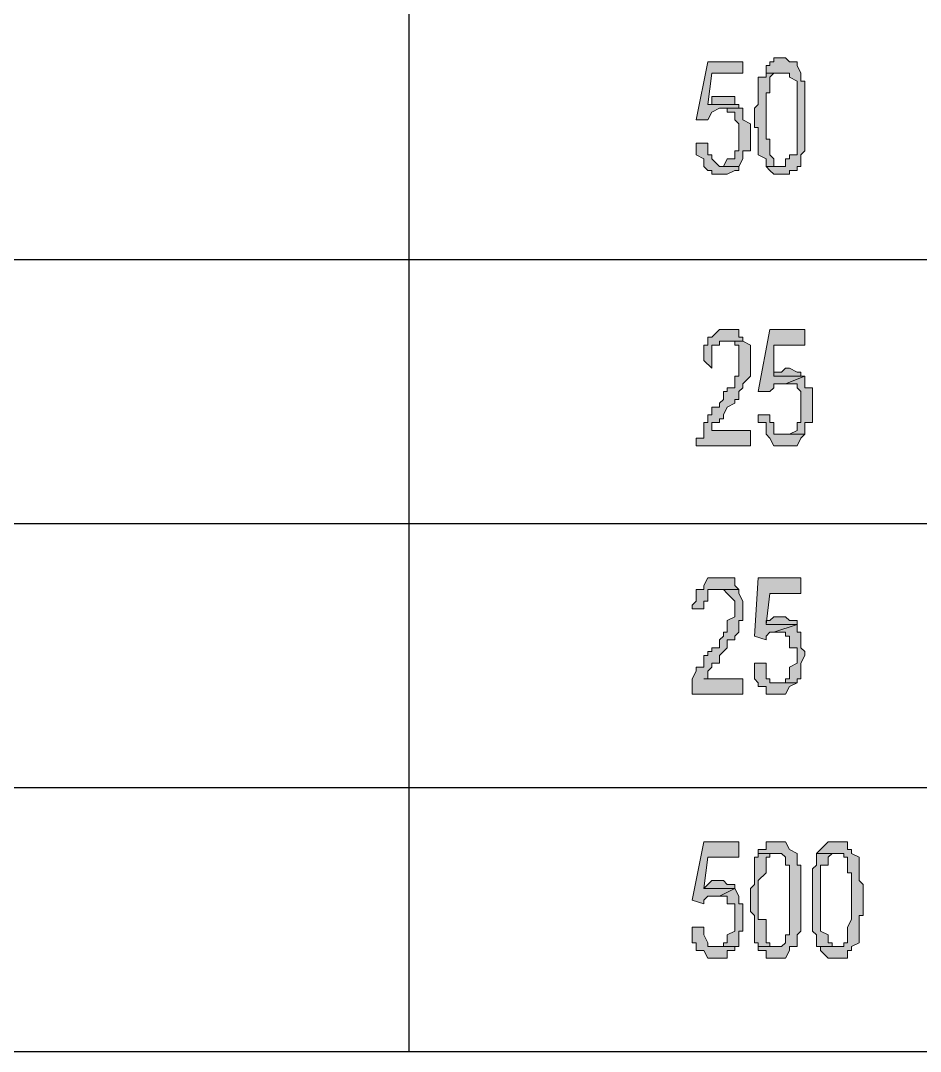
# Model space of a CAD drawing. Header units: millimetres. Extents: x 20 to 821, y 1 to 1134.
# Drawn here: x 653.76 to 695.48, y 715.82 to 763.63 of the extents above; entities that cross this region are included whole.
import ezdxf

# ---------------------------------------------------------------- set-up
doc = ezdxf.new("R2010")
doc.units = ezdxf.units.MM
doc.layers.add('1', color=7, linetype='Continuous')

msp = doc.modelspace()

# ---------------------------------------------------------------- hatches: boundary and pattern name
h = msp.add_hatch(color=0)
h.dxf.hatch_style = 2
h.paths.add_polyline_path([(687.24, 761.721732), (685.62, 761.721732), (685.08, 759.021732), (685.62, 759.021732), (685.8, 759.381732), (686.16, 759.561732), (687.06, 759.561732), (687.06, 759.741732), (685.62, 759.741732), (685.8, 761.181732), (687.24, 761.181732)])
h = msp.add_hatch(color=0)
h.dxf.hatch_style = 2
h.paths.add_polyline_path([(689.04, 761.901732), (688.68, 761.901732), (688.68, 761.721732), (688.5, 761.721732), (688.5, 761.541732), (688.32, 761.541732), (688.32, 761.181732), (689.4, 761.181732), (689.4, 761.001732), (689.76, 760.821732), (689.76, 760.101732), (689.76, 757.401732), (689.4, 757.401732), (689.4, 757.221732), (689.22, 757.221732), (689.22, 756.861732), (689.04, 756.861732), (688.32, 756.861732), (688.5, 756.681732), (688.68, 756.501732), (689.4, 756.501732), (689.4, 756.681732), (689.76, 756.681732), (689.76, 756.861732), (689.94, 756.861732), (689.94, 757.221732), (689.94, 757.401732), (690.12, 757.581732), (690.12, 760.821732), (689.94, 760.821732), (689.94, 761.181732), (689.76, 761.541732), (689.76, 761.721732), (689.4, 761.721732), (689.22, 761.901732)])
h = msp.add_hatch(color=0)
h.dxf.hatch_style = 2
h.paths.add_polyline_path([(688.32, 761.181732), (688.32, 761.001732), (687.96, 761.001732), (687.96, 759.741732), (687.78, 759.561732), (687.78, 758.661732), (687.96, 758.661732), (687.96, 757.401732), (688.32, 757.221732), (688.32, 756.861732), (689.04, 756.861732), (688.68, 756.861732), (688.68, 757.221732), (688.5, 757.401732), (688.5, 758.121732), (688.32, 758.121732), (688.32, 760.281732), (688.5, 760.281732), (688.5, 761.001732), (688.68, 761.181732), (689.04, 761.181732)])
h = msp.add_hatch(color=0)
h.dxf.hatch_style = 2
h.paths.add_polyline_path([(686.34, 760.101732), (685.8, 760.101732), (685.8, 759.741732), (685.62, 759.741732), (687.06, 759.741732), (686.88, 759.741732), (686.88, 760.101732)])
h = msp.add_hatch(color=0)
h.dxf.hatch_style = 2
h.paths.add_polyline_path([(687.06, 759.561732), (686.34, 759.561732), (686.52, 759.561732), (686.52, 759.381732), (686.88, 759.381732), (686.88, 759.021732), (687.06, 758.841732), (687.06, 757.581732), (686.88, 757.581732), (686.88, 757.221732), (686.52, 757.221732), (686.34, 756.861732), (687.06, 756.861732), (687.24, 757.221732), (687.24, 757.581732), (687.6, 757.581732), (687.6, 758.841732), (687.24, 759.021732), (687.24, 759.561732)])
h = msp.add_hatch(color=0)
h.dxf.hatch_style = 2
h.paths.add_polyline_path([(685.62, 757.941732), (685.08, 757.941732), (685.08, 757.581732), (685.08, 757.401732), (685.44, 757.221732), (685.44, 756.861732), (685.62, 756.681732), (685.8, 756.681732), (685.8, 756.501732), (686.52, 756.501732), (686.88, 756.681732), (687.06, 756.681732), (687.06, 756.861732), (686.34, 756.861732), (686.16, 756.861732), (685.8, 757.221732), (685.8, 757.401732), (685.62, 757.401732)])
h = msp.add_hatch(color=0)
h.dxf.hatch_style = 2
h.paths.add_polyline_path([(686.52, 749.301732), (686.16, 749.301732), (685.8, 748.941732), (685.62, 748.941732), (685.62, 748.761732), (685.62, 748.581732), (685.44, 748.581732), (685.44, 747.861732), (685.8, 747.501732), (685.8, 748.581732), (686.16, 748.581732), (686.16, 748.761732), (687.24, 748.761732), (687.24, 748.941732), (687.06, 748.941732), (687.06, 749.301732)])
h = msp.add_hatch(color=0)
h.dxf.hatch_style = 2
h.paths.add_polyline_path([(690.12, 749.301732), (688.5, 749.301732), (687.96, 746.421732), (688.5, 746.421732), (688.68, 746.601732), (688.68, 746.781732), (689.04, 746.781732), (689.22, 746.781732), (690.12, 747.141732), (688.68, 747.141732), (688.68, 748.581732), (690.12, 748.581732)])
h = msp.add_hatch(color=0)
h.dxf.hatch_style = 2
h.paths.add_polyline_path([(687.24, 748.761732), (686.52, 748.761732), (686.88, 748.761732), (686.88, 748.581732), (687.06, 748.581732), (687.06, 747.141732), (686.88, 747.141732), (686.88, 746.601732), (686.52, 746.601732), (686.52, 746.421732), (686.34, 746.421732), (686.34, 746.061732), (686.16, 745.881732), (686.16, 745.701732), (685.8, 745.701732), (685.8, 745.341732), (685.62, 745.341732), (685.62, 744.981732), (685.44, 744.981732), (685.44, 744.261732), (685.08, 744.261732), (685.08, 743.901732), (687.6, 743.901732), (687.6, 744.621732), (685.8, 744.621732), (685.8, 744.981732), (686.16, 744.981732), (686.16, 745.161732), (686.34, 745.161732), (686.34, 745.341732), (686.52, 745.701732), (686.88, 745.881732), (686.88, 746.061732), (687.06, 746.061732), (687.06, 746.421732), (687.24, 746.601732), (687.24, 746.781732), (687.6, 747.141732), (687.6, 748.581732)])
h = msp.add_hatch(color=0)
h.dxf.hatch_style = 2
h.paths.add_polyline_path([(689.22, 747.501732), (689.04, 747.321732), (688.68, 747.321732), (688.68, 747.141732), (689.94, 747.141732), (689.94, 747.321732), (689.76, 747.321732), (689.4, 747.501732)])
h = msp.add_hatch(color=0)
h.dxf.hatch_style = 2
h.paths.add_polyline_path([(690.12, 747.141732), (689.22, 746.781732), (689.76, 746.781732), (689.76, 746.601732), (689.94, 746.421732), (689.94, 744.981732), (689.76, 744.981732), (689.76, 744.621732), (689.4, 744.441732), (689.22, 744.441732), (690.12, 744.441732), (690.12, 744.981732), (690.48, 744.981732), (690.48, 746.601732), (690.12, 746.601732)])
h = msp.add_hatch(color=0)
h.dxf.hatch_style = 2
h.paths.add_polyline_path([(688.5, 745.341732), (687.96, 745.341732), (687.96, 745.161732), (687.96, 744.981732), (688.32, 744.981732), (688.32, 744.441732), (688.5, 744.261732), (688.68, 743.901732), (689.76, 743.901732), (689.94, 744.261732), (690.12, 744.441732), (688.68, 744.441732), (688.68, 744.621732), (688.68, 744.981732), (688.5, 744.981732)])
h = msp.add_hatch(color=0)
h.dxf.hatch_style = 2
h.paths.add_polyline_path([(686.16, 737.781732), (685.62, 737.781732), (685.44, 737.421732), (685.44, 737.241732), (685.08, 737.241732), (685.08, 736.701732), (684.9, 736.521732), (684.9, 736.341732), (685.44, 736.341732), (685.44, 736.701732), (685.62, 736.701732), (685.62, 737.241732), (685.8, 737.241732), (687.06, 737.241732), (686.88, 737.421732), (686.88, 737.781732), (686.52, 737.781732)])
h = msp.add_hatch(color=0)
h.dxf.hatch_style = 2
h.paths.add_polyline_path([(689.94, 737.781732), (687.96, 737.781732), (687.78, 735.081732), (688.32, 734.901732), (688.32, 735.081732), (688.5, 735.261732), (688.68, 735.261732), (689.76, 735.621732), (688.32, 735.621732), (688.5, 737.061732), (689.94, 737.061732)])
h = msp.add_hatch(color=0)
h.dxf.hatch_style = 2
h.paths.add_polyline_path([(687.06, 737.241732), (686.16, 737.241732), (686.34, 737.241732), (686.52, 737.061732), (686.88, 736.701732), (686.88, 735.981732), (686.52, 735.801732), (686.52, 735.261732), (686.34, 735.261732), (686.34, 735.081732), (686.16, 734.901732), (686.16, 734.541732), (685.8, 734.541732), (685.8, 734.361732), (685.62, 734.361732), (685.62, 734.181732), (685.44, 734.181732), (685.44, 733.821732), (685.44, 733.641732), (685.08, 733.641732), (685.08, 733.461732), (684.9, 733.101732), (684.9, 732.381732), (687.24, 732.381732), (687.24, 733.101732), (685.44, 733.101732), (685.62, 733.101732), (685.62, 733.461732), (685.8, 733.641732), (685.8, 733.821732), (686.16, 733.821732), (686.16, 734.181732), (686.34, 734.361732), (686.52, 734.541732), (686.52, 734.901732), (686.88, 734.901732), (686.88, 735.081732), (687.06, 735.261732), (687.06, 735.801732), (687.24, 735.801732), (687.24, 736.701732), (687.06, 737.061732)])
h = msp.add_hatch(color=0)
h.dxf.hatch_style = 2
h.paths.add_polyline_path([(689.04, 735.981732), (688.68, 735.981732), (688.5, 735.801732), (688.32, 735.801732), (688.32, 735.621732), (689.76, 735.621732), (689.76, 735.801732), (689.4, 735.801732), (689.22, 735.981732)])
h = msp.add_hatch(color=0)
h.dxf.hatch_style = 2
h.paths.add_polyline_path([(689.76, 735.621732), (688.68, 735.261732), (689.22, 735.261732), (689.22, 735.081732), (689.4, 735.081732), (689.4, 734.901732), (689.4, 734.541732), (689.76, 734.541732), (689.76, 733.821732), (689.4, 733.641732), (689.4, 733.101732), (689.22, 733.101732), (689.22, 732.921732), (689.04, 732.921732), (688.68, 732.921732), (689.76, 732.921732), (689.76, 733.101732), (689.94, 733.101732), (689.94, 733.821732), (690.12, 734.181732), (690.12, 734.361732), (689.94, 734.541732), (689.94, 735.261732), (689.76, 735.261732)])
h = msp.add_hatch(color=0)
h.dxf.hatch_style = 2
h.paths.add_polyline_path([(688.32, 733.821732), (687.78, 733.821732), (687.78, 733.641732), (687.78, 733.101732), (687.96, 732.921732), (687.96, 732.741732), (688.32, 732.741732), (688.32, 732.381732), (688.5, 732.381732), (689.22, 732.381732), (689.4, 732.741732), (689.76, 732.921732), (688.5, 732.921732), (688.5, 733.101732), (688.32, 733.101732), (688.32, 733.461732)])
h = msp.add_hatch(color=0)
h.dxf.hatch_style = 2
h.paths.add_polyline_path([(687.06, 725.541732), (685.44, 725.541732), (684.9, 722.841732), (685.44, 722.661732), (685.44, 722.841732), (685.62, 723.021732), (686.16, 723.021732), (686.88, 723.381732), (685.44, 723.381732), (685.62, 724.821732), (687.06, 724.821732)])
h = msp.add_hatch(color=0)
h.dxf.hatch_style = 2
h.paths.add_polyline_path([(688.68, 725.541732), (688.32, 725.541732), (688.32, 725.181732), (687.96, 725.181732), (687.96, 725.001732), (689.04, 725.001732), (689.22, 724.821732), (689.22, 724.461732), (689.4, 724.461732), (689.4, 723.741732), (689.4, 723.561732), (689.4, 721.221732), (689.22, 721.221732), (689.22, 720.861732), (689.04, 720.681732), (687.96, 720.681732), (687.96, 720.501732), (688.32, 720.501732), (688.32, 720.141732), (689.22, 720.141732), (689.4, 720.501732), (689.4, 720.681732), (689.76, 720.681732), (689.76, 721.221732), (689.94, 721.401732), (689.94, 724.461732), (689.76, 724.461732), (689.76, 725.001732), (689.4, 725.181732), (689.22, 725.541732)])
h = msp.add_hatch(color=0)
h.dxf.hatch_style = 2
h.paths.add_polyline_path([(691.56, 725.541732), (691.2, 725.541732), (690.84, 725.181732), (690.66, 725.001732), (691.92, 725.001732), (691.92, 724.821732), (692.1, 724.821732), (692.1, 724.461732), (692.1, 724.101732), (692.28, 724.101732), (692.28, 723.741732), (692.28, 723.561732), (692.28, 721.941732), (692.1, 721.581732), (692.1, 720.861732), (691.92, 720.861732), (691.92, 720.681732), (691.56, 720.681732), (690.84, 720.681732), (690.84, 720.501732), (691.2, 720.141732), (692.1, 720.141732), (692.1, 720.501732), (692.28, 720.501732), (692.28, 720.681732), (692.64, 720.861732), (692.64, 722.121732), (692.82, 722.121732), (692.82, 723.561732), (692.64, 723.741732), (692.64, 724.821732), (692.28, 725.001732), (692.28, 725.181732), (692.1, 725.181732), (692.1, 725.541732), (691.92, 725.541732)])
h = msp.add_hatch(color=0)
h.dxf.hatch_style = 2
h.paths.add_polyline_path([(687.96, 725.001732), (687.96, 724.821732), (687.78, 724.821732), (687.78, 723.561732), (687.6, 723.381732), (687.6, 722.301732), (687.78, 722.121732), (687.78, 721.221732), (687.78, 720.861732), (687.96, 720.861732), (687.96, 720.681732), (688.68, 720.681732), (688.5, 720.681732), (688.5, 720.861732), (688.32, 720.861732), (688.32, 721.221732), (688.32, 721.941732), (687.96, 721.941732), (687.96, 723.741732), (688.32, 724.101732), (688.32, 724.821732), (688.5, 724.821732), (688.5, 725.001732), (688.68, 725.001732)])
h = msp.add_hatch(color=0)
h.dxf.hatch_style = 2
h.paths.add_polyline_path([(690.66, 725.001732), (690.66, 724.461732), (690.48, 724.281732), (690.48, 721.401732), (690.66, 721.221732), (690.66, 720.681732), (690.84, 720.681732), (691.56, 720.681732), (691.38, 720.681732), (691.38, 720.861732), (691.2, 720.861732), (691.2, 721.221732), (690.84, 721.401732), (690.84, 724.461732), (691.2, 724.461732), (691.2, 724.821732), (691.38, 725.001732), (691.56, 725.001732)])
h = msp.add_hatch(color=0)
h.dxf.hatch_style = 2
h.paths.add_polyline_path([(686.16, 723.741732), (685.8, 723.741732), (685.62, 723.561732), (685.44, 723.381732), (686.88, 723.381732), (686.88, 723.561732), (686.52, 723.561732), (686.34, 723.741732)])
h = msp.add_hatch(color=0)
h.dxf.hatch_style = 2
h.paths.add_polyline_path([(686.88, 723.381732), (686.16, 723.021732), (686.52, 723.021732), (686.52, 722.841732), (686.52, 722.661732), (686.88, 722.661732), (686.88, 721.401732), (686.52, 721.221732), (686.52, 720.861732), (686.34, 720.861732), (686.34, 720.681732), (686.16, 720.681732), (687.06, 720.681732), (687.06, 720.861732), (687.06, 721.401732), (687.24, 721.401732), (687.24, 722.661732), (687.06, 722.661732), (687.06, 723.021732)])
h = msp.add_hatch(color=0)
h.dxf.hatch_style = 2
h.paths.add_polyline_path([(685.44, 721.581732), (684.9, 721.581732), (684.9, 721.401732), (684.9, 720.861732), (685.08, 720.861732), (685.08, 720.501732), (685.44, 720.501732), (685.62, 720.141732), (686.52, 720.141732), (686.52, 720.501732), (686.88, 720.501732), (686.88, 720.681732), (686.16, 720.681732), (685.62, 720.681732), (685.62, 720.861732), (685.44, 721.221732)])

# ---------------------------------------------------------------- linework, layer by layer
at = {"layer": '1', "color": 0, "lineweight": 25}
for points in [[(671.76, 813.381732), (671.76, 715.821732)], [(557.64, 752.541732), (821.16, 752.541732)], [(557.64, 740.301732), (821.16, 740.301732)], [(557.64, 728.061732), (821.16, 728.061732)], [(557.64, 715.821732), (821.16, 715.821732)]]:
    msp.add_lwpolyline(points, dxfattribs=at)
at = {"layer": '1', "color": 0, "lineweight": 5}
for points in [[(687.24, 761.721732), (685.62, 761.721732), (685.08, 759.021732), (685.62, 759.021732), (685.8, 759.381732), (686.16, 759.561732), (687.06, 759.561732), (687.06, 759.741732), (685.62, 759.741732), (685.8, 761.181732), (687.24, 761.181732), (687.24, 761.721732)], [(689.04, 761.901732), (688.68, 761.901732), (688.68, 761.721732), (688.5, 761.721732), (688.5, 761.541732), (688.32, 761.541732), (688.32, 761.181732), (689.4, 761.181732), (689.4, 761.001732), (689.76, 760.821732), (689.76, 760.101732), (689.76, 760.101732), (689.76, 757.401732), (689.4, 757.401732), (689.4, 757.221732), (689.22, 757.221732), (689.22, 756.861732), (689.04, 756.861732), (688.32, 756.861732), (688.5, 756.681732), (688.68, 756.501732), (689.4, 756.501732), (689.4, 756.681732), (689.76, 756.681732), (689.76, 756.861732), (689.94, 756.861732), (689.94, 757.221732), (689.94, 757.401732), (690.12, 757.581732), (690.12, 760.821732), (689.94, 760.821732), (689.94, 761.181732), (689.76, 761.541732), (689.76, 761.721732), (689.4, 761.721732), (689.22, 761.901732), (689.04, 761.901732)], [(688.32, 761.181732), (688.32, 761.001732), (687.96, 761.001732), (687.96, 759.741732), (687.78, 759.561732), (687.78, 758.661732), (687.96, 758.661732), (687.96, 757.401732), (687.96, 757.401732), (688.32, 757.221732), (688.32, 756.861732), (689.04, 756.861732), (688.68, 756.861732), (688.68, 757.221732), (688.5, 757.401732), (688.5, 758.121732), (688.32, 758.121732), (688.32, 760.281732), (688.5, 760.281732), (688.5, 761.001732), (688.68, 761.181732), (689.04, 761.181732), (688.32, 761.181732)], [(686.34, 760.101732), (685.8, 760.101732), (685.8, 759.741732), (685.62, 759.741732), (687.06, 759.741732), (686.88, 759.741732), (686.88, 760.101732), (686.34, 760.101732)], [(687.06, 759.561732), (686.34, 759.561732), (686.52, 759.561732), (686.52, 759.381732), (686.88, 759.381732), (686.88, 759.021732), (687.06, 758.841732), (687.06, 757.581732), (686.88, 757.581732), (686.88, 757.221732), (686.52, 757.221732), (686.34, 756.861732), (687.06, 756.861732), (687.24, 757.221732), (687.24, 757.581732), (687.6, 757.581732), (687.6, 758.841732), (687.24, 759.021732), (687.24, 759.561732), (687.06, 759.561732)], [(685.62, 757.941732), (685.08, 757.941732), (685.08, 757.581732), (685.08, 757.401732), (685.44, 757.221732), (685.44, 756.861732), (685.62, 756.681732), (685.8, 756.681732), (685.8, 756.501732), (686.52, 756.501732), (686.88, 756.681732), (687.06, 756.681732), (687.06, 756.861732), (686.34, 756.861732), (686.16, 756.861732), (685.8, 757.221732), (685.8, 757.401732), (685.62, 757.401732), (685.62, 757.941732)], [(686.52, 749.301732), (686.16, 749.301732), (685.8, 748.941732), (685.62, 748.941732), (685.62, 748.761732), (685.62, 748.581732), (685.44, 748.581732), (685.44, 747.861732), (685.8, 747.501732), (685.8, 748.581732), (686.16, 748.581732), (686.16, 748.761732), (687.24, 748.761732), (687.24, 748.941732), (687.06, 748.941732), (687.06, 749.301732), (686.52, 749.301732)], [(690.12, 749.301732), (688.5, 749.301732), (687.96, 746.421732), (688.5, 746.421732), (688.68, 746.601732), (688.68, 746.781732), (689.04, 746.781732), (689.22, 746.781732), (690.12, 747.141732), (688.68, 747.141732), (688.68, 748.581732), (690.12, 748.581732), (690.12, 749.301732)], [(687.24, 748.761732), (686.52, 748.761732), (686.88, 748.761732), (686.88, 748.581732), (687.06, 748.581732), (687.06, 747.141732), (686.88, 747.141732), (686.88, 746.601732), (686.52, 746.601732), (686.52, 746.421732), (686.34, 746.421732), (686.34, 746.061732), (686.16, 745.881732), (686.16, 745.701732), (685.8, 745.701732), (685.8, 745.341732), (685.62, 745.341732), (685.62, 744.981732), (685.44, 744.981732), (685.44, 744.261732), (685.08, 744.261732), (685.08, 743.901732), (687.6, 743.901732), (687.6, 744.621732), (685.8, 744.621732), (685.8, 744.981732), (686.16, 744.981732), (686.16, 745.161732), (686.34, 745.161732), (686.34, 745.341732), (686.52, 745.701732), (686.88, 745.881732), (686.88, 746.061732), (687.06, 746.061732), (687.06, 746.421732), (687.24, 746.601732), (687.24, 746.781732), (687.6, 747.141732), (687.6, 748.581732), (687.24, 748.761732)], [(689.22, 747.501732), (689.04, 747.321732), (688.68, 747.321732), (688.68, 747.141732), (689.94, 747.141732), (689.94, 747.321732), (689.76, 747.321732), (689.4, 747.501732), (689.22, 747.501732)], [(690.12, 747.141732), (689.22, 746.781732), (689.76, 746.781732), (689.76, 746.601732), (689.94, 746.421732), (689.94, 744.981732), (689.76, 744.981732), (689.76, 744.621732), (689.4, 744.441732), (689.4, 744.441732), (689.22, 744.441732), (690.12, 744.441732), (690.12, 744.981732), (690.48, 744.981732), (690.48, 746.601732), (690.12, 746.601732), (690.12, 747.141732)], [(688.5, 745.341732), (687.96, 745.341732), (687.96, 745.161732), (687.96, 744.981732), (688.32, 744.981732), (688.32, 744.441732), (688.5, 744.261732), (688.68, 743.901732), (689.76, 743.901732), (689.94, 744.261732), (689.94, 744.261732), (690.12, 744.441732), (688.68, 744.441732), (688.68, 744.621732), (688.68, 744.981732), (688.5, 744.981732), (688.5, 745.341732)], [(686.16, 737.781732), (685.62, 737.781732), (685.44, 737.421732), (685.44, 737.241732), (685.08, 737.241732), (685.08, 736.701732), (684.9, 736.521732), (684.9, 736.341732), (685.44, 736.341732), (685.44, 736.701732), (685.62, 736.701732), (685.62, 737.241732), (685.8, 737.241732), (687.06, 737.241732), (686.88, 737.421732), (686.88, 737.781732), (686.52, 737.781732), (686.16, 737.781732)], [(689.94, 737.781732), (687.96, 737.781732), (687.78, 735.081732), (688.32, 734.901732), (688.32, 735.081732), (688.5, 735.261732), (688.68, 735.261732), (689.76, 735.621732), (688.32, 735.621732), (688.5, 737.061732), (689.94, 737.061732), (689.94, 737.781732)], [(687.06, 737.241732), (686.16, 737.241732), (686.34, 737.241732), (686.52, 737.061732), (686.88, 736.701732), (686.88, 735.981732), (686.52, 735.801732), (686.52, 735.261732), (686.34, 735.261732), (686.34, 735.081732), (686.16, 734.901732), (686.16, 734.541732), (685.8, 734.541732), (685.8, 734.361732), (685.62, 734.361732), (685.62, 734.181732), (685.44, 734.181732), (685.44, 733.821732), (685.44, 733.641732), (685.08, 733.641732), (685.08, 733.461732), (684.9, 733.101732), (684.9, 732.381732), (687.24, 732.381732), (687.24, 733.101732), (685.44, 733.101732), (685.62, 733.101732), (685.62, 733.461732), (685.8, 733.641732), (685.8, 733.821732), (686.16, 733.821732), (686.16, 734.181732), (686.34, 734.361732), (686.52, 734.541732), (686.52, 734.901732), (686.88, 734.901732), (686.88, 735.081732), (687.06, 735.261732), (687.06, 735.801732), (687.24, 735.801732), (687.24, 736.701732), (687.06, 737.061732), (687.06, 737.241732)], [(689.04, 735.981732), (688.68, 735.981732), (688.5, 735.801732), (688.32, 735.801732), (688.32, 735.621732), (689.76, 735.621732), (689.76, 735.801732), (689.4, 735.801732), (689.22, 735.981732), (689.04, 735.981732)], [(689.76, 735.621732), (688.68, 735.261732), (689.22, 735.261732), (689.22, 735.081732), (689.4, 735.081732), (689.4, 734.901732), (689.4, 734.541732), (689.76, 734.541732), (689.76, 733.821732), (689.4, 733.641732), (689.4, 733.101732), (689.22, 733.101732), (689.22, 732.921732), (689.04, 732.921732), (688.68, 732.921732), (689.76, 732.921732), (689.76, 733.101732), (689.94, 733.101732), (689.94, 733.821732), (690.12, 734.181732), (690.12, 734.361732), (689.94, 734.541732), (689.94, 735.261732), (689.76, 735.261732), (689.76, 735.621732)], [(688.32, 733.821732), (687.78, 733.821732), (687.78, 733.641732), (687.78, 733.101732), (687.96, 732.921732), (687.96, 732.741732), (688.32, 732.741732), (688.32, 732.381732), (688.5, 732.381732), (689.22, 732.381732), (689.4, 732.741732), (689.4, 732.741732), (689.76, 732.921732), (688.5, 732.921732), (688.5, 733.101732), (688.32, 733.101732), (688.32, 733.461732), (688.32, 733.821732)], [(687.06, 725.541732), (685.44, 725.541732), (684.9, 722.841732), (685.44, 722.661732), (685.44, 722.841732), (685.62, 723.021732), (686.16, 723.021732), (686.88, 723.381732), (685.44, 723.381732), (685.62, 724.821732), (687.06, 724.821732), (687.06, 725.541732)], [(688.68, 725.541732), (688.32, 725.541732), (688.32, 725.181732), (687.96, 725.181732), (687.96, 725.001732), (689.04, 725.001732), (689.22, 724.821732), (689.22, 724.461732), (689.4, 724.461732), (689.4, 723.741732), (689.4, 723.561732), (689.4, 721.221732), (689.22, 721.221732), (689.22, 720.861732), (689.04, 720.681732), (687.96, 720.681732), (687.96, 720.501732), (688.32, 720.501732), (688.32, 720.141732), (689.22, 720.141732), (689.4, 720.501732), (689.4, 720.681732), (689.76, 720.681732), (689.76, 721.221732), (689.94, 721.401732), (689.94, 724.461732), (689.76, 724.461732), (689.76, 725.001732), (689.4, 725.181732), (689.22, 725.541732), (688.68, 725.541732)], [(691.56, 725.541732), (691.2, 725.541732), (690.84, 725.181732), (690.66, 725.001732), (691.92, 725.001732), (691.92, 724.821732), (692.1, 724.821732), (692.1, 724.461732), (692.1, 724.101732), (692.28, 724.101732), (692.28, 723.741732), (692.28, 723.561732), (692.28, 721.941732), (692.1, 721.581732), (692.1, 720.861732), (691.92, 720.861732), (691.92, 720.681732), (691.56, 720.681732), (690.84, 720.681732), (690.84, 720.501732), (691.2, 720.141732), (692.1, 720.141732), (692.1, 720.501732), (692.28, 720.501732), (692.28, 720.681732), (692.64, 720.861732), (692.64, 722.121732), (692.82, 722.121732), (692.82, 723.561732), (692.64, 723.741732), (692.64, 724.821732), (692.28, 725.001732), (692.28, 725.181732), (692.1, 725.181732), (692.1, 725.541732), (691.92, 725.541732), (691.56, 725.541732)], [(687.96, 725.001732), (687.96, 724.821732), (687.78, 724.821732), (687.78, 723.561732), (687.6, 723.381732), (687.6, 722.301732), (687.78, 722.121732), (687.78, 721.221732), (687.78, 721.221732), (687.78, 720.861732), (687.96, 720.861732), (687.96, 720.681732), (688.68, 720.681732), (688.5, 720.681732), (688.5, 720.861732), (688.32, 720.861732), (688.32, 721.221732), (688.32, 721.941732), (687.96, 721.941732), (687.96, 723.741732), (688.32, 724.101732), (688.32, 724.821732), (688.5, 724.821732), (688.5, 725.001732), (688.68, 725.001732), (687.96, 725.001732)], [(690.66, 725.001732), (690.66, 724.461732), (690.48, 724.281732), (690.48, 721.401732), (690.66, 721.221732), (690.66, 721.221732), (690.66, 720.681732), (690.84, 720.681732), (691.56, 720.681732), (691.38, 720.681732), (691.38, 720.861732), (691.2, 720.861732), (691.2, 721.221732), (690.84, 721.401732), (690.84, 724.461732), (691.2, 724.461732), (691.2, 724.821732), (691.38, 725.001732), (691.56, 725.001732), (690.66, 725.001732)], [(686.16, 723.741732), (685.8, 723.741732), (685.62, 723.561732), (685.44, 723.381732), (686.88, 723.381732), (686.88, 723.561732), (686.52, 723.561732), (686.34, 723.741732), (686.16, 723.741732)], [(686.88, 723.381732), (686.16, 723.021732), (686.52, 723.021732), (686.52, 722.841732), (686.52, 722.661732), (686.88, 722.661732), (686.88, 721.401732), (686.52, 721.221732), (686.52, 720.861732), (686.34, 720.861732), (686.34, 720.681732), (686.16, 720.681732), (687.06, 720.681732), (687.06, 720.861732), (687.06, 721.401732), (687.24, 721.401732), (687.24, 722.661732), (687.06, 722.661732), (687.06, 723.021732), (686.88, 723.381732)], [(685.44, 721.581732), (684.9, 721.581732), (684.9, 721.401732), (684.9, 720.861732), (685.08, 720.861732), (685.08, 720.501732), (685.44, 720.501732), (685.62, 720.141732), (686.52, 720.141732), (686.52, 720.501732), (686.88, 720.501732), (686.88, 720.681732), (686.16, 720.681732), (685.62, 720.681732), (685.62, 720.861732), (685.44, 721.221732), (685.44, 721.581732)]]:
    msp.add_lwpolyline(points, dxfattribs=at)

doc.saveas('drawing.dxf')
